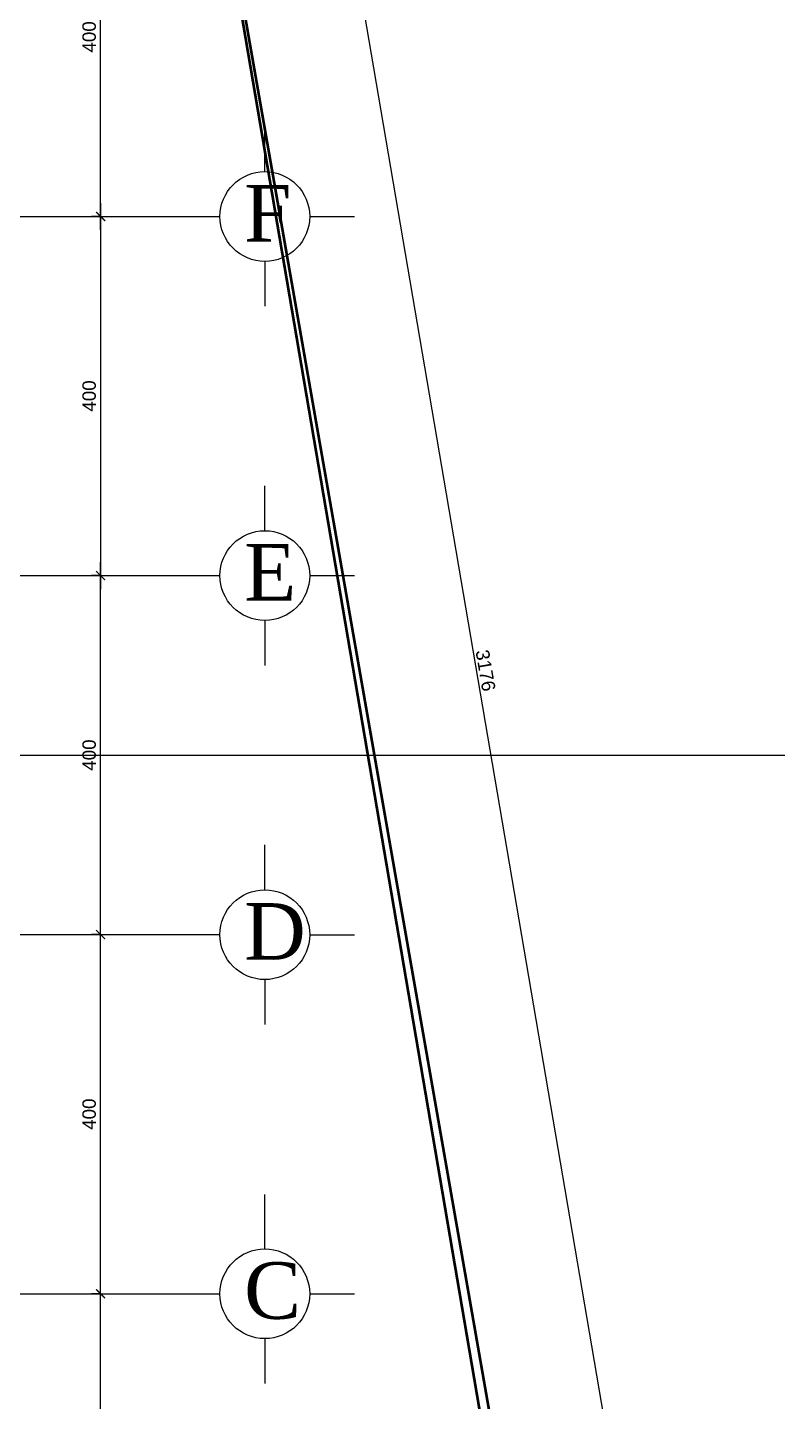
# Model space of a CAD drawing. Extents: x 250879 to 348495, y -51522 to -9360.
# Drawn here: x 300580 to 301415, y -42692 to -41161 of the extents above; entities that cross this region are included whole.
import ezdxf

# ---------------------------------------------------------------- set-up
doc = ezdxf.new("R2010")
doc.units = 0
doc.layers.get('0').update_dxf_attribs({"linetype": 'CONTINUOUS'})
doc.layers.get('DEFPOINTS').update_dxf_attribs({"color": 9, "linetype": 'CONTINUOUS'})
for name, color, linetype in [('AXIS', 1, 'CONTINUOUS'), ('TEXT', 3, 'CONTINUOUS'), ('WALL', 7, 'CONTINUOUS'), ('WALL1', 2, 'CONTINUOUS')]:
    doc.layers.add(name, color=color, linetype=linetype)
doc.styles.get("Standard").update_dxf_attribs({"font": 'sanss___.ttf', "height": 15})
doc.styles.add('style2', font='romantic.ttf', dxfattribs={"height": 50})
doc.dimstyles.get("Standard").update_dxf_attribs({"dimtxt": 15, "dimasz": 10, "dimexe": 10, "dimexo": 30, "dimgap": 5, "dimtad": 1, "dimdec": 0, "dimdsep": 46, "dimtxsty": 'Standard', "dimblk1": 'ARCHTICK', "dimblk2": 'ARCHTICK', "dimsah": 1, "dimcen": 2.5, "dimdle": 15, "dimclrd": 3, "dimclre": 3, "dimclrt": 3, "dimazin": 0, "dimtfac": 1, "dimtdec": 0, "dimtmove": 2, "dimatfit": 2, "dimldrblk": 'ARCHTICK', "dimfxl": 1.0455, "dimfxlon": 1, "dimtolj": 1, "dimtzin": 0, "dimarcsym": 0})
doc.dimstyles.new('STANDARD$0', dxfattribs={"dimscale": 0, "dimtxt": 12, "dimasz": 8, "dimexe": 15, "dimexo": 0.0625, "dimgap": 2, "dimtad": 1, "dimdec": 0, "dimzin": 0, "dimdsep": 46, "dimtxsty": 'Standard', "dimblk1": 'ARCHTICK', "dimblk2": 'ARCHTICK', "dimsah": 1, "dimcen": 0.09, "dimdle": 15, "dimclrd": 3, "dimclre": 3, "dimclrt": 3, "dimazin": 0, "dimtfac": 1, "dimtdec": 0, "dimtofl": 0, "dimtmove": 1, "dimatfit": 3, "dimldrblk": 'ARCHTICK', "dimfxl": 1.0455, "dimfxlon": 1, "dimtolj": 1, "dimtzin": 0, "dimarcsym": 0})

# ---------------------------------------------------------------- blocks, each defined once
blk = doc.blocks.new('_ARCHTICK')
at = {"color": 0, "linetype": 'ByBlock', "const_width": 0.15}
blk.add_lwpolyline([(-0.5, -0.5), (0.5, 0.5)], dxfattribs=at)
blk = doc.blocks.new('*D1613')
at = {"layer": 'DEFPOINTS', "color": 0, "linetype": 'ByBlock', "ltscale": 3, "transparency": 16777216}
for p in [(300661.1, -42572), (300661.1, -42572), (300594.3, -42972.2)]:
    blk.add_point(p, dxfattribs=at)
at = {"layer": 'WALL1', "color": 3, "linetype": 'ByBlock', "lineweight": -2, "ltscale": 3, "transparency": 16777216}
for p, q in [((300661.1, -42987.2), (300661.1, -42557)), ((300661.1, -42572), (300651.1, -42572)), ((300660.1, -42972.2), (300671.1, -42972.2))]:
    blk.add_line(p, q, dxfattribs=at)
at = {"layer": 'WALL1', "color": 3, "linetype": 'ByBlock', "lineweight": -2, "ltscale": 3, "transparency": 16777216, "xscale": 10, "yscale": 10, "zscale": 10}
for p, rotation in [((300661.1, -42572), 90), ((300661.1, -42972.2), 270)]:
    blk.add_blockref('_ARCHTICK', p, dxfattribs=dict(at, rotation=rotation))
at = {"layer": 'WALL1', "color": 3, "linetype": 'ByBlock', "ltscale": 3, "transparency": 16777216, "insert": (300648.4, -42772.1), "char_height": 15, "attachment_point": 5, "rotation": 90}
blk.add_mtext('\\A1;400', dxfattribs=at)
blk = doc.blocks.new('*D1614')
at = {"layer": 'DEFPOINTS', "color": 0, "linetype": 'ByBlock', "ltscale": 3, "transparency": 16777216}
for p in [(300661.1, -42172), (300661.1, -42172), (300661.1, -42572)]:
    blk.add_point(p, dxfattribs=at)
at = {"layer": 'WALL1', "color": 3, "linetype": 'ByBlock', "lineweight": -2, "ltscale": 3, "transparency": 16777216}
for p, q in [((300661.1, -42587), (300661.1, -42157)), ((300661.1, -42172), (300651.1, -42172)), ((300661.1, -42572), (300651.1, -42572))]:
    blk.add_line(p, q, dxfattribs=at)
at = {"layer": 'WALL1', "color": 3, "linetype": 'ByBlock', "lineweight": -2, "ltscale": 3, "transparency": 16777216, "xscale": 10, "yscale": 10, "zscale": 10}
for p, rotation in [((300661.1, -42172), 90), ((300661.1, -42572), 270)]:
    blk.add_blockref('_ARCHTICK', p, dxfattribs=dict(at, rotation=rotation))
at = {"layer": 'WALL1', "color": 3, "linetype": 'ByBlock', "ltscale": 3, "transparency": 16777216, "insert": (300648.4, -42372), "char_height": 15, "attachment_point": 5, "rotation": 90}
blk.add_mtext('\\A1;400', dxfattribs=at)
blk = doc.blocks.new('*D1615')
at = {"layer": 'DEFPOINTS', "color": 0, "linetype": 'ByBlock', "ltscale": 3, "transparency": 16777216}
for p in [(300661.1, -41772), (300661.1, -41772), (300661.1, -42172)]:
    blk.add_point(p, dxfattribs=at)
at = {"layer": 'WALL1', "color": 3, "linetype": 'ByBlock', "lineweight": -2, "ltscale": 3, "transparency": 16777216}
for p, q in [((300661.1, -42187), (300661.1, -41757)), ((300661.1, -41772), (300651.1, -41772)), ((300661.1, -42172), (300651.1, -42172))]:
    blk.add_line(p, q, dxfattribs=at)
at = {"layer": 'WALL1', "color": 3, "linetype": 'ByBlock', "lineweight": -2, "ltscale": 3, "transparency": 16777216, "xscale": 10, "yscale": 10, "zscale": 10}
for p, rotation in [((300661.1, -41772), 90), ((300661.1, -42172), 270)]:
    blk.add_blockref('_ARCHTICK', p, dxfattribs=dict(at, rotation=rotation))
at = {"layer": 'WALL1', "color": 3, "linetype": 'ByBlock', "ltscale": 3, "transparency": 16777216, "insert": (300648.4, -41972), "char_height": 15, "attachment_point": 5, "rotation": 90}
blk.add_mtext('\\A1;400', dxfattribs=at)
blk = doc.blocks.new('*D1616')
at = {"layer": 'DEFPOINTS', "color": 0, "linetype": 'ByBlock', "ltscale": 3, "transparency": 16777216}
for p in [(300661.1, -40972), (300661.1, -40972), (300661.1, -41372)]:
    blk.add_point(p, dxfattribs=at)
at = {"layer": 'WALL1', "color": 3, "linetype": 'ByBlock', "lineweight": -2, "ltscale": 3, "transparency": 16777216}
for p, q in [((300661.1, -41387), (300661.1, -40957)), ((300661.1, -40972), (300651.1, -40972)), ((300661.1, -41372), (300651.1, -41372))]:
    blk.add_line(p, q, dxfattribs=at)
at = {"layer": 'WALL1', "color": 3, "linetype": 'ByBlock', "lineweight": -2, "ltscale": 3, "transparency": 16777216, "xscale": 10, "yscale": 10, "zscale": 10}
for p, rotation in [((300661.1, -40972), 90), ((300661.1, -41372), 270)]:
    blk.add_blockref('_ARCHTICK', p, dxfattribs=dict(at, rotation=rotation))
at = {"layer": 'WALL1', "color": 3, "linetype": 'ByBlock', "ltscale": 3, "transparency": 16777216, "insert": (300648.4, -41172), "char_height": 15, "attachment_point": 5, "rotation": 90}
blk.add_mtext('\\A1;400', dxfattribs=at)
blk = doc.blocks.new('*D1619')
at = {"layer": 'DEFPOINTS', "color": 0, "linetype": 'ByBlock', "ltscale": 3, "transparency": 16777216}
for p in [(300623.8, -41372), (300623.8, -41772), (300661.1, -41772)]:
    blk.add_point(p, dxfattribs=at)
at = {"layer": 'WALL1', "color": 3, "linetype": 'ByBlock', "lineweight": -2, "ltscale": 3, "transparency": 16777216}
for p, q in [((300660.1, -41372), (300671.1, -41372)), ((300661.1, -41357), (300661.1, -41787)), ((300660.1, -41772), (300671.1, -41772))]:
    blk.add_line(p, q, dxfattribs=at)
at = {"layer": 'WALL1', "color": 3, "linetype": 'ByBlock', "lineweight": -2, "ltscale": 3, "transparency": 16777216, "xscale": 10, "yscale": 10, "zscale": 10}
for p, rotation in [((300661.1, -41372), 90), ((300661.1, -41772), 270)]:
    blk.add_blockref('_ARCHTICK', p, dxfattribs=dict(at, rotation=rotation))
at = {"layer": 'WALL1', "color": 3, "linetype": 'ByBlock', "ltscale": 3, "transparency": 16777216, "insert": (300648.4, -41572), "char_height": 15, "attachment_point": 5, "rotation": 90}
blk.add_mtext('\\A1;400', dxfattribs=at)
blk = doc.blocks.new('*D21')
at = {"layer": 'DEFPOINTS', "color": 0, "linetype": 'Continuous', "transparency": 16777216}
for p in [(159766.8, -32812.9), (159633.4, -32835.7), (160167.5, -35966.3)]:
    blk.add_point(p, dxfattribs=at)
at = {"layer": 'WALL', "color": 3, "linetype": 'Continuous', "lineweight": -2, "transparency": 16777216}
for p, q in [((160303.4, -35958.3), (159764.3, -32798.1)), ((159765.8, -32813.1), (159781.6, -32810.4)), ((160299.9, -35943.7), (160315.7, -35941))]:
    blk.add_line(p, q, dxfattribs=at)
at = {"layer": 'WALL', "color": 3, "linetype": 'Continuous', "lineweight": -2, "transparency": 16777216, "xscale": 8, "yscale": 8, "zscale": 8}
for p, rotation in [((159766.8, -32812.9), 99.68081920431923), ((160300.9, -35943.5), 279.6808192043192)]:
    blk.add_blockref('_ARCHTICK', p, dxfattribs=dict(at, rotation=rotation))
at = {"layer": 'WALL', "color": 3, "linetype": 'Continuous', "transparency": 16777216, "insert": (160043.5, -34376.6), "char_height": 15, "attachment_point": 5, "rotation": 279.6808}
blk.add_mtext('\\A1;3176', dxfattribs=at)
blk = doc.blocks.new('site77')
at = {"layer": 'WALL', "linetype": 'Continuous', "const_width": 3}
for points in [[(159633.4, -32835.7), (160181.6, -35967.1)], [(159633.4, -32835.7), (160167.5, -35966.3)]]:
    blk.add_lwpolyline(points, dxfattribs=at)
at = {"layer": 'WALL', "linetype": 'Continuous'}
dim = blk.add_aligned_dim(p1=(160167.5, -35966.3), p2=(159633.4, -32835.7), distance=-135.4, dimstyle='STANDARD$0', override={"dimscale": 1}, dxfattribs=at)
dim.commit()
dim.dimension.update_dxf_attribs({"geometry": '*D21', "text_midpoint": (160043.5, -34376.6)})

msp = doc.modelspace()

# ---------------------------------------------------------------- linework, layer by layer
at = {"layer": 'AXIS'}
for p, q in [((300844.07141, -41322.05521), (300844.07141, -41272.05521)), ((298467.21427, -41371.99817), (300794.07145, -41371.99817)), ((300894.07141, -41372.05521), (300944.07141, -41372.05521)), ((300844.07141, -41422.05521), (300844.07141, -41472.05521)), ((300844.07141, -41722.05521), (300844.07141, -41672.05521)), ((298452.98226, -41771.99817), (300794.07145, -41771.99817)), ((300894.07141, -41772.05521), (300944.07141, -41772.05521)), ((300844.07141, -41822.05521), (300844.07141, -41872.05521)), ((285747.17429, -41972.08046), (334477.223, -41972.08046)), ((300844.07141, -42122.05521), (300844.07141, -42072.05521)), ((299644.89892, -42171.99817), (300794.07145, -42171.99817)), ((300894.07141, -42172.05521), (300944.07141, -42172.05521)), ((300844.07141, -42222.05521), (300844.07141, -42272.05521)), ((300844.07141, -42522.05521), (300844.07141, -42461.62656)), ((298448.70416, -42571.99817), (300794.07145, -42571.99817)), ((300894.07141, -42572.05521), (300944.07141, -42572.05521)), ((300844.07141, -42622.05521), (300844.07141, -42672.05521))]:
    msp.add_line(p, q, dxfattribs=at)
for centre in [(300844.07141, -41372.05521), (300844.07141, -41772.05521), (300844.07141, -42172.05521), (300844.07141, -42572.05521)]:
    msp.add_circle(centre, 50, dxfattribs=at)

# ---------------------------------------------------------------- block references
at = {"layer": 'WALL', "linetype": 'Continuous'}
msp.add_blockref('site77', (141046.53171, -7501.14005), dxfattribs=at)

# ---------------------------------------------------------------- texts
at = {"layer": 'TEXT', "char_height": 63, "width": 240.4607, "attachment_point": 1, "style": 'style2'}
for s, insert in [('F', (300820.98319, -41336.88346)), ('E', (300820.98319, -41736.88346)), ('D', (300820.98319, -42136.88346)), ('C', (300820.98319, -42536.88346))]:
    msp.add_mtext(s, dxfattribs=dict(at, insert=insert))

# ---------------------------------------------------------------- dimensions: what is measured, and where the dimension line sits
at = {"layer": 'WALL1', "linetype": 'ByBlock', "ltscale": 3}
for base, p1, p2, picture, middle in [((300661.14174, -40971.99817), (300661.14174, -41371.99817), (300661.14174, -40971.99817), '*D1616', (300648.4154, -41171.99817)), ((300661.14174, -41771.99817), (300661.14174, -42171.99817), (300661.14174, -41771.99817), '*D1615', (300648.4154, -41971.99817)), ((300661.14174, -42171.99817), (300661.14174, -42571.99817), (300661.14174, -42171.99817), '*D1614', (300648.4154, -42371.99817)), ((300661.14174, -42571.99817), (300594.32662, -42972.16275), (300661.14174, -42571.99817), '*D1613', (300648.4154, -42772.08046))]:
    dim = msp.add_linear_dim(base=base, p1=p1, p2=p2, angle=90, dimstyle='Standard', override={"dimtmove": 1}, dxfattribs=at)
    dim.commit()
    dim.dimension.update_dxf_attribs({"geometry": picture, "text_midpoint": middle})
dim = msp.add_linear_dim(base=(300661.14174, -41771.99817), p1=(300623.83809, -41371.99817), p2=(300623.83809, -41771.99817), angle=90, dimstyle='Standard', dxfattribs=at)
dim.commit()
dim.dimension.update_dxf_attribs({"geometry": '*D1619', "text_midpoint": (300648.4154, -41571.99817)})

doc.saveas('drawing.dxf')
